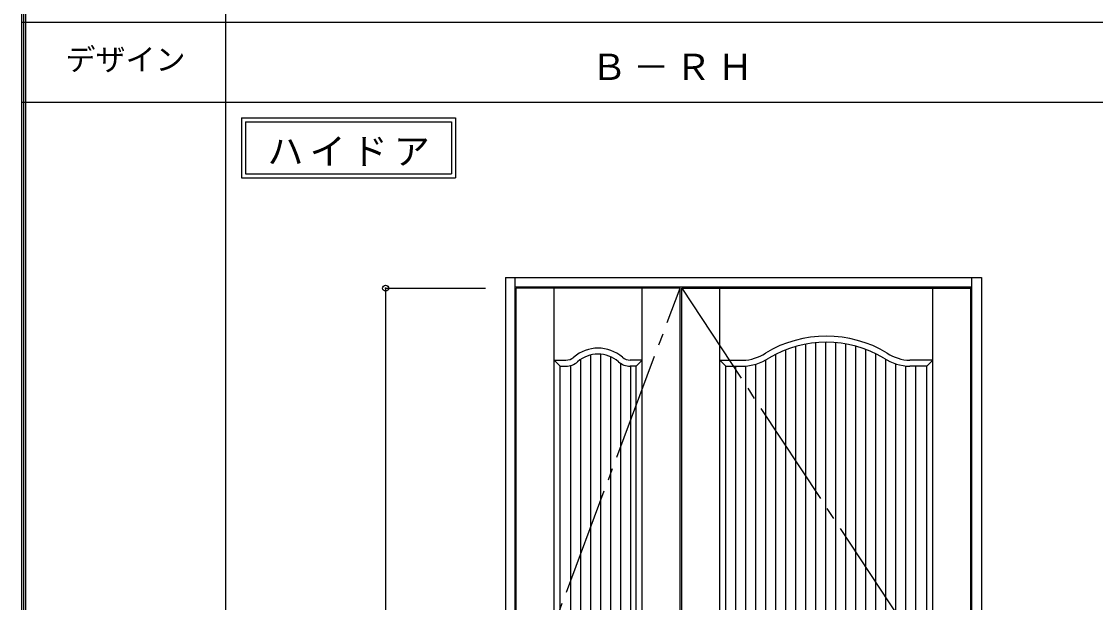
# Model space of a CAD drawing. Units: millimetres, scale not verified. Extents: x -6000 to 5700, y -4307 to 4175.
# Drawn here: x -6000 to -3316, y -1268 to 186 of the extents above; entities that cross this region are included whole.
import ezdxf
from ezdxf.enums import TextEntityAlignment as Align

# ---------------------------------------------------------------- set-up
doc = ezdxf.new("R2010")
doc.units = ezdxf.units.MM
doc.header["$LTSCALE"] = 30
doc.header["$PDMODE"] = 32
doc.header["$PDSIZE"] = 15
doc.linetypes.add('CHAIN2', pattern=[12, 9, -1, 1, -1])
for name, color, linetype in [('0-2_扉', 7, 'Continuous'), ('0-4_枠', 3, 'Continuous'), ('0-7', 7, 'CHAIN2'), ('0-A_文字', 7, 'Continuous'), ('0-B_寸法', 7, 'Continuous'), ('0-C_ハッチ', 4, 'Continuous'), ('F-1_枠', 6, 'Continuous'), ('F-A_文字', 7, 'Continuous')]:
    doc.layers.add(name, color=color, linetype=linetype)
doc.styles.add('ＭＳ ゴシック', font='')
doc.styles.get('ＭＳ ゴシック').set_extended_font_data('MS Gothic')

msp = doc.modelspace()

# ---------------------------------------------------------------- linework, layer by layer
at = {"layer": '0-2_扉'}
for p, q in [((-4354, -481.25), (-4764, -481.25)), ((-4764, -2676.25), (-4764, -481.25)), ((-4669, -2676.25), (-4669, -481.25)), ((-4449, -2676.25), (-4449, -481.25)), ((-4354, -2676.25), (-4354, -481.25)), ((-4350, -481.25), (-3627, -481.25)), ((-4350, -2676.25), (-4350, -481.25)), ((-4255, -1714.34), (-4255, -481.25)), ((-3722, -2476.25), (-3722, -481.25)), ((-3627, -2676.25), (-3627, -481.25)), ((-4654, -676.25), (-4669, -661.25)), ((-4669, -661.25), (-4639.5, -661.25)), ((-4449, -661.25), (-4478.5, -661.25)), ((-4464, -676.25), (-4449, -661.25)), ((-4240, -676.25), (-4255, -661.25)), ((-4255, -661.25), (-4197.5, -661.25)), ((-3722, -661.25), (-3779.5, -661.25)), ((-3737, -676.25), (-3722, -661.25)), ((-4654, -676.25), (-4639.5, -676.25)), ((-4654, -1861.25), (-4654, -676.25)), ((-4464, -676.25), (-4478.5, -676.25)), ((-4464, -1861.25), (-4464, -676.25)), ((-4240, -676.25), (-4197.5, -676.25)), ((-4240, -1707.79), (-4240, -676.25)), ((-3737, -676.25), (-3779.5, -676.25)), ((-4464.19, -799.25), (-4464, -799.25)), ((-4239.81, -799.25), (-4240, -799.25)), ((-4239.81, -799.25), (-4240, -799.25))]:
    msp.add_line(p, q, dxfattribs=at)
msp.add_lwpolyline([(-4240, -1861.25), (-3737, -1861.25), (-3737, -676.25)], dxfattribs=at)
for centre, radius, start, end in [((-3988.5, -896.25), 295, 58.96133, 121.03607), ((-3988.5, -896.25), 280, 59.05447, 120.94269), ((-4559, -724.25), 93, 49.12112, 130.87888), ((-4197.5, -561.25), 100, 270, 304.68269), ((-3779.5, -561.25), 100, 235.32419, 270), ((-4639.5, -631.25), 30, 270, 310.87888), ((-4639.5, -631.25), 45, 270, 310.87888), ((-4559, -724.25), 78, 49.12112, 130.87888), ((-4478.5, -631.25), 45, 229.12112, 270), ((-4478.5, -631.25), 30, 229.12112, 270), ((-4197.5, -561.25), 115, 270, 304.43433), ((-3779.5, -561.25), 115, 235.57191, 269.99998)]:
    msp.add_arc(centre, radius, start, end, dxfattribs=at)
at = {"layer": '0-4_枠'}
for p, q in [((-4790, -454.25), (-4790, -2701.25)), ((-4790, -454.25), (-3601, -454.25)), ((-4766, -2701.25), (-4766, -454.25)), ((-3625, -2701.25), (-3625, -454.25)), ((-3601, -454.25), (-3601, -2701.25)), ((-4766, -478.25), (-3625, -478.25))]:
    msp.add_line(p, q, dxfattribs=at)
at = {"layer": '0-7'}
for points in [[(-4354, -2676.25), (-4764, -1578.75), (-4354, -481.25)], [(-4350, -481.25), (-3627, -1578.75), (-4350, -2676.25)]]:
    msp.add_lwpolyline(points, dxfattribs=at)
at = {"layer": '0-A_文字'}
for p, q in [((-5450, -55.5), (-5450, -205.5)), ((-5440, -65.5), (-4925.67, -65.5)), ((-4925.67, -65.5), (-4925.67, -195.5)), ((-5450, -205.5), (-4915.67, -205.5))]:
    msp.add_line(p, q, dxfattribs=at)
for points in [[(-5450, -55.5), (-4915.67, -55.5), (-4915.67, -205.5)], [(-5440, -65.5), (-5440, -195.5), (-4925.67, -195.5)]]:
    msp.add_lwpolyline(points, dxfattribs=at)
at = {"layer": '0-B_寸法', "color": 4}
for q in [(-5090, -2676.25), (-4840, -481.25)]:
    msp.add_line((-5090, -481.25), q, dxfattribs=at)
at = {"layer": '0-B_寸法'}
msp.add_point((-5090, -481.25), dxfattribs=at)
at = {"layer": '0-C_ハッチ'}
for p, q in [((-3990, -1861.25), (-3990, -616.25)), ((-3965, -1861.25), (-3965, -617.24)), ((-4090, -1861.25), (-4090, -635.29)), ((-4065, -1861.25), (-4065, -626.9)), ((-4040, -1861.25), (-4040, -621.03)), ((-4015, -1861.25), (-4015, -617.51)), ((-3940, -1861.25), (-3940, -620.48)), ((-3915, -1861.25), (-3915, -626.07)), ((-3890, -1861.25), (-3890, -634.15)), ((-4602.07, -1861.25), (-4602.07, -659.22)), ((-4577.07, -1861.25), (-4577.07, -648.37)), ((-4552.07, -1861.25), (-4552.07, -646.56)), ((-4527.07, -1861.25), (-4527.07, -653.09)), ((-4502.07, -1861.25), (-4502.07, -669.59)), ((-4140, -1861.25), (-4140, -660.84)), ((-4115, -1861.25), (-4115, -646.45)), ((-3865, -1861.25), (-3865, -644.96)), ((-3840, -1861.25), (-3840, -659.05)), ((-3815, -1861.25), (-3815, -670.63)), ((-4627.07, -1861.25), (-4627.07, -674.5)), ((-4477.07, -1861.25), (-4477.07, -676.23)), ((-4215, -1699.8), (-4215, -676.25)), ((-4190, -1700.86), (-4190, -676.01)), ((-4165, -1861.25), (-4165, -671.56)), ((-3790, -1861.25), (-3790, -675.77)), ((-3765, -1861.25), (-3765, -676.25))]:
    msp.add_line(p, q, dxfattribs=at)
at = {"layer": 'F-1_枠'}
for p, q in [((-6000, 4175), (-6000, -4205)), ((-5995, 4175), (-5995, -4205)), ((-5990, 4175), (-5990, -4205)), ((-5490, 4175), (-5490, -3790)), ((-6000, 184.5), (5700, 184.5)), ((-6000, -15.5), (5700, -15.5))]:
    msp.add_line(p, q, dxfattribs=at)

# ---------------------------------------------------------------- texts
at = {"layer": '0-A_文字', "char_height": 65.98, "attachment_point": 7, "style": 'ＭＳ ゴシック'}
for s, insert in [('\\T1.17;Ｂ－ＲＨ', (-4576.7, 39.5)), ('\\T1.17;ハイドア', (-5385.34, -175.5))]:
    msp.add_mtext(s, dxfattribs=dict(at, insert=insert))
at = {"layer": 'F-A_文字', "style": 'ＭＳ ゴシック'}
msp.add_text('デザイン', height=54.99, dxfattribs=at).set_placement((-5890, 47), align=Align.BOTTOM_LEFT)

doc.saveas('drawing.dxf')
